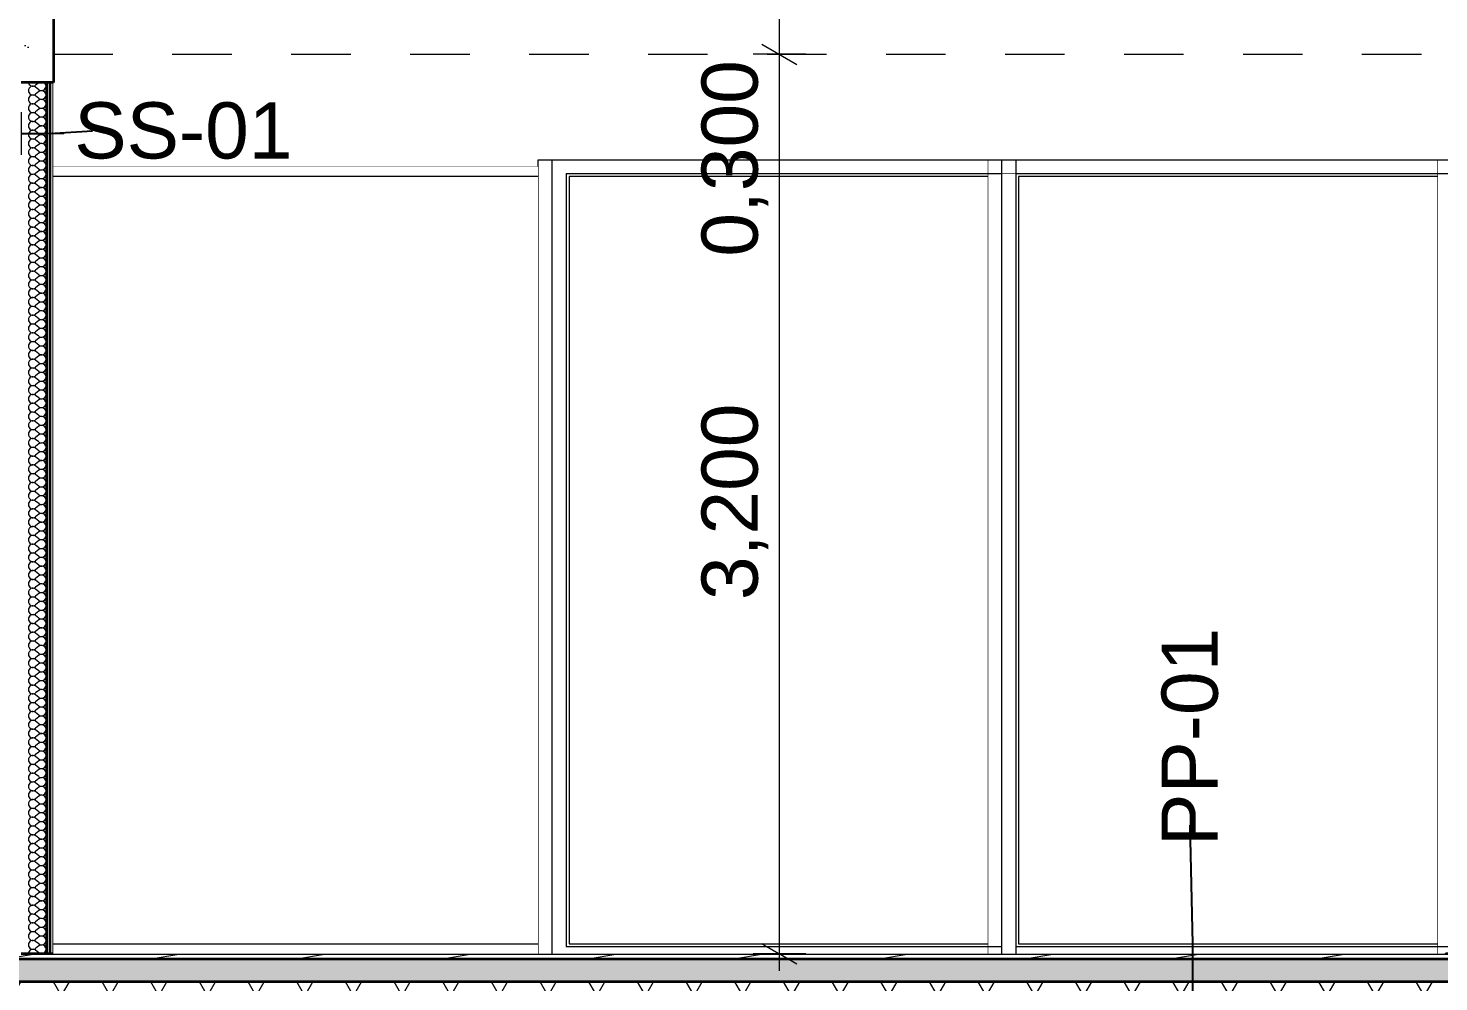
# Model space of a CAD drawing. Header units: millimetres. Extents: x -279593 to -202089, y -5129 to 14747.
# Drawn here: x -268499 to -263480, y -100 to 3293 of the extents above; entities that cross this region are included whole.
import ezdxf

# ---------------------------------------------------------------- set-up
doc = ezdxf.new("R2010")
doc.units = ezdxf.units.MM
doc.header["$MEASUREMENT"] = 0
doc.linetypes.add('Dashed', pattern=[423.333333, 211.666667, -211.666667])
doc.linetypes.add('Wipeout_Contour', pattern=[1000, 0, -1000])
for name, color, linetype, lineweight in [('New_2D Drafting - General_Pen_No__1', 7, 'Continuous', 13), ('New_Annotation - Label_Pen_No__1', 7, 'Continuous', 13), ('New_ARCHICAD Windows_Pen_No__1', 7, 'Continuous', 13), ('New_Dimensioning - General_Pen_No__1', 7, 'Continuous', 13), ('New_Structural - Bearing_Pen_No__1', 7, 'Continuous', 13), ('New_Structural - Bearing_Pen_No__21', 7, 'Continuous', 35)]:
    doc.layers.add(name, color=color, linetype=linetype, lineweight=lineweight)
for name, color, linetype in [('New_ARCHICAD Windows', 7, 'Continuous'), ('New_Dimensioning - General', 7, 'Continuous'), ('New_Structural - Bearing', 7, 'Continuous')]:
    doc.layers.add(name, color=color, linetype=linetype)
doc.layers.add('New_ARCHICAD Windows_Pen_No__87', color=7, linetype='Continuous', lineweight=20, true_color=0x6a6a6a)
doc.styles.add('GENERATED_STYLE_1', font='')
doc.styles.get('GENERATED_STYLE_1').set_extended_font_data('Arial')
doc.dimstyles.new('GENERATED_STYLE__2', dxfattribs={"dimtxt": 200, "dimasz": 95, "dimexe": 0.18, "dimexo": 0.0625, "dimgap": 0, "dimtad": 1, "dimdec": 3, "dimlfac": 0.001, "dimzin": 0, "dimdsep": 46, "dimtxsty": 'GENERATED_STYLE_1', "dimblk": 'ARROWHEAD_2', "dimblk1": 'ARROWHEAD_2', "dimblk2": 'ARROWHEAD_2', "dimcen": 0.09, "dimse1": 1, "dimse2": 1, "dimclrd": 7, "dimclre": 7, "dimclrt": 7, "dimadec": 0, "dimazin": 0, "dimtfac": 1, "dimtdec": 4, "dimtmove": 0, "dimatfit": 3, "dimfxl": 0, "dimtolj": 1, "dimtzin": 0, "dimarcsym": 0})
doc.dimstyles.new('GENERATED_STYLE__4', dxfattribs={"dimtxt": 0.18, "dimasz": 152, "dimexe": 0.18, "dimexo": 0.0625, "dimgap": 0, "dimtad": 0, "dimtih": 1, "dimtoh": 1, "dimdec": 4, "dimzin": 0, "dimdsep": 46, "dimcen": 0.09, "dimadec": 0, "dimazin": 0, "dimtfac": 1, "dimtdec": 4, "dimtmove": 0, "dimatfit": 3, "dimldrblk": 'ARROWHEAD_0', "dimfxl": 0, "dimtolj": 1, "dimtzin": 0, "dimarcsym": 0})

# ---------------------------------------------------------------- blocks, each defined once
blk = doc.blocks.new('*X5')
at = {"layer": 'New_Structural - Bearing_Pen_No__1', "color": 7, "linetype": 'Continuous', "lineweight": 13}
for p, q in [((-268461.2, 3098.9), (-268473.7, 3089.5)), ((-268461.2, 3073.8), (-268473.7, 3083.2)), ((-268461.2, 3067.5), (-268473.7, 3058.1)), ((-268461.2, 3042.5), (-268473.7, 3051.9)), ((-268461.2, 3036.2), (-268473.7, 3026.8)), ((-268461.2, 3011.1), (-268473.7, 3020.5)), ((-268461.2, 3004.9), (-268473.7, 2995.5)), ((-268461.2, 2979.8), (-268473.7, 2989.2)), ((-268461.2, 2973.5), (-268473.7, 2964.1)), ((-268461.2, 2948.5), (-268473.7, 2957.9)), ((-268461.2, 2942.2), (-268473.7, 2932.8)), ((-268461.2, 2917.1), (-268473.7, 2926.5)), ((-268461.2, 2910.9), (-268473.7, 2901.5)), ((-268461.2, 2885.8), (-268473.7, 2895.2)), ((-268461.2, 2879.5), (-268473.7, 2870.1)), ((-268461.2, 2854.5), (-268473.7, 2863.9)), ((-268461.2, 2848.2), (-268473.7, 2838.8)), ((-268461.2, 2823.1), (-268473.7, 2832.5)), ((-268461.2, 2816.9), (-268473.7, 2807.5)), ((-268461.2, 2791.8), (-268473.7, 2801.2)), ((-268461.2, 2785.5), (-268473.7, 2776.1)), ((-268461.2, 2760.5), (-268473.7, 2769.9)), ((-268461.2, 2754.2), (-268473.7, 2744.8)), ((-268461.2, 2729.1), (-268473.7, 2738.5)), ((-268461.2, 2722.9), (-268473.7, 2713.5)), ((-268461.2, 2697.8), (-268473.7, 2707.2)), ((-268461.2, 2691.5), (-268473.7, 2682.1)), ((-268461.2, 2666.5), (-268473.7, 2675.9)), ((-268461.2, 2660.2), (-268473.7, 2650.8)), ((-268461.2, 2635.1), (-268473.7, 2644.5)), ((-268461.2, 2628.9), (-268473.7, 2619.5)), ((-268461.2, 2603.8), (-268473.7, 2613.2)), ((-268461.2, 2597.5), (-268473.7, 2588.1)), ((-268461.2, 2572.5), (-268473.7, 2581.9)), ((-268461.2, 2566.2), (-268473.7, 2556.8)), ((-268461.2, 2541.1), (-268473.7, 2550.5)), ((-268461.2, 2534.9), (-268473.7, 2525.5)), ((-268461.2, 2509.8), (-268473.7, 2519.2)), ((-268461.2, 2503.5), (-268473.7, 2494.1)), ((-268461.2, 2478.5), (-268473.7, 2487.9)), ((-268461.2, 2472.2), (-268473.7, 2462.8)), ((-268461.2, 2447.1), (-268473.7, 2456.5)), ((-268461.2, 2440.9), (-268473.7, 2431.5)), ((-268461.2, 2415.8), (-268473.7, 2425.2)), ((-268461.2, 2409.5), (-268473.7, 2400.1)), ((-268461.2, 2384.5), (-268473.7, 2393.9)), ((-268461.2, 2378.2), (-268473.7, 2368.8)), ((-268461.2, 2353.1), (-268473.7, 2362.5)), ((-268461.2, 2346.9), (-268473.7, 2337.5)), ((-268461.2, 2321.8), (-268473.7, 2331.2)), ((-268461.2, 2315.5), (-268473.7, 2306.1)), ((-268461.2, 2290.5), (-268473.7, 2299.9)), ((-268461.2, 2284.2), (-268473.7, 2274.8)), ((-268461.2, 2259.1), (-268473.7, 2268.5)), ((-268461.2, 2252.9), (-268473.7, 2243.5)), ((-268461.2, 2227.8), (-268473.7, 2237.2)), ((-268461.2, 2221.5), (-268473.7, 2212.1)), ((-268461.2, 2196.5), (-268473.7, 2205.9)), ((-268461.2, 2190.2), (-268473.7, 2180.8)), ((-268461.2, 2165.1), (-268473.7, 2174.5)), ((-268461.2, 2158.9), (-268473.7, 2149.5)), ((-268461.2, 2133.8), (-268473.7, 2143.2)), ((-268461.2, 2127.5), (-268473.7, 2118.1)), ((-268461.2, 2102.5), (-268473.7, 2111.9)), ((-268461.2, 2096.2), (-268473.7, 2086.8)), ((-268461.2, 2071.1), (-268473.7, 2080.5)), ((-268461.2, 2064.9), (-268473.7, 2055.5)), ((-268461.2, 2039.8), (-268473.7, 2049.2)), ((-268461.2, 2033.5), (-268473.7, 2024.1)), ((-268461.2, 2008.5), (-268473.7, 2017.9)), ((-268461.2, 2002.2), (-268473.7, 1992.8)), ((-268461.2, 1977.1), (-268473.7, 1986.5)), ((-268461.2, 1970.9), (-268473.7, 1961.5)), ((-268461.2, 1945.8), (-268473.7, 1955.2)), ((-268461.2, 1939.5), (-268473.7, 1930.1)), ((-268461.2, 1914.5), (-268473.7, 1923.9)), ((-268461.2, 1908.2), (-268473.7, 1898.8)), ((-268461.2, 1883.1), (-268473.7, 1892.5)), ((-268461.2, 1876.9), (-268473.7, 1867.5)), ((-268461.2, 1851.8), (-268473.7, 1861.2)), ((-268461.2, 1845.5), (-268473.7, 1836.1)), ((-268461.2, 1820.5), (-268473.7, 1829.9)), ((-268461.2, 1814.2), (-268473.7, 1804.8)), ((-268461.2, 1789.1), (-268473.7, 1798.5)), ((-268461.2, 1782.9), (-268473.7, 1773.5)), ((-268461.2, 1757.8), (-268473.7, 1767.2)), ((-268461.2, 1751.5), (-268473.7, 1742.1)), ((-268461.2, 1726.5), (-268473.7, 1735.9)), ((-268461.2, 1720.2), (-268473.7, 1710.8)), ((-268461.2, 1695.1), (-268473.7, 1704.5)), ((-268461.2, 1688.9), (-268473.7, 1679.5)), ((-268461.2, 1663.8), (-268473.7, 1673.2)), ((-268461.2, 1657.5), (-268473.7, 1648.1)), ((-268461.2, 1632.5), (-268473.7, 1641.9)), ((-268461.2, 1626.2), (-268473.7, 1616.8)), ((-268461.2, 1601.1), (-268473.7, 1610.5)), ((-268461.2, 1594.9), (-268473.7, 1585.5)), ((-268461.2, 1569.8), (-268473.7, 1579.2)), ((-268461.2, 1563.5), (-268473.7, 1554.1)), ((-268461.2, 1538.5), (-268473.7, 1547.9)), ((-268461.2, 1532.2), (-268473.7, 1522.8)), ((-268461.2, 1507.1), (-268473.7, 1516.5)), ((-268461.2, 1500.9), (-268473.7, 1491.5)), ((-268461.2, 1475.8), (-268473.7, 1485.2)), ((-268461.2, 1469.5), (-268473.7, 1460.1)), ((-268461.2, 1444.5), (-268473.7, 1453.9)), ((-268461.2, 1438.2), (-268473.7, 1428.8)), ((-268461.2, 1413.1), (-268473.7, 1422.5)), ((-268461.2, 1406.9), (-268473.7, 1397.5)), ((-268461.2, 1381.8), (-268473.7, 1391.2)), ((-268461.2, 1375.5), (-268473.7, 1366.1)), ((-268461.2, 1350.5), (-268473.7, 1359.9)), ((-268461.2, 1344.2), (-268473.7, 1334.8)), ((-268461.2, 1319.1), (-268473.7, 1328.5)), ((-268461.2, 1312.9), (-268473.7, 1303.5)), ((-268461.2, 1287.8), (-268473.7, 1297.2)), ((-268461.2, 1281.5), (-268473.7, 1272.1)), ((-268461.2, 1256.5), (-268473.7, 1265.9)), ((-268461.2, 1250.2), (-268473.7, 1240.8)), ((-268461.2, 1225.1), (-268473.7, 1234.5)), ((-268461.2, 1218.9), (-268473.7, 1209.5)), ((-268461.2, 1193.8), (-268473.7, 1203.2)), ((-268461.2, 1187.5), (-268473.7, 1178.1)), ((-268461.2, 1162.5), (-268473.7, 1171.9)), ((-268461.2, 1156.2), (-268473.7, 1146.8)), ((-268461.2, 1131.1), (-268473.7, 1140.5)), ((-268461.2, 1124.9), (-268473.7, 1115.5)), ((-268461.2, 1099.8), (-268473.7, 1109.2)), ((-268461.2, 1093.5), (-268473.7, 1084.1)), ((-268461.2, 1068.5), (-268473.7, 1077.9)), ((-268461.2, 1062.2), (-268473.7, 1052.8)), ((-268461.2, 1037.1), (-268473.7, 1046.5)), ((-268461.2, 1030.9), (-268473.7, 1021.5)), ((-268461.2, 1005.8), (-268473.7, 1015.2)), ((-268461.2, 999.5), (-268473.7, 990.1)), ((-268461.2, 974.5), (-268473.7, 983.9)), ((-268461.2, 968.2), (-268473.7, 958.8)), ((-268461.2, 943.1), (-268473.7, 952.5)), ((-268461.2, 936.9), (-268473.7, 927.5)), ((-268461.2, 911.8), (-268473.7, 921.2)), ((-268461.2, 905.5), (-268473.7, 896.1)), ((-268461.2, 880.5), (-268473.7, 889.9)), ((-268461.2, 874.2), (-268473.7, 864.8)), ((-268461.2, 849.1), (-268473.7, 858.5)), ((-268461.2, 842.9), (-268473.7, 833.5)), ((-268461.2, 817.8), (-268473.7, 827.2)), ((-268461.2, 811.5), (-268473.7, 802.1)), ((-268461.2, 786.5), (-268473.7, 795.9)), ((-268461.2, 780.2), (-268473.7, 770.8)), ((-268461.2, 755.1), (-268473.7, 764.5)), ((-268461.2, 748.9), (-268473.7, 739.5)), ((-268461.2, 723.8), (-268473.7, 733.2)), ((-268461.2, 717.5), (-268473.7, 708.1)), ((-268461.2, 692.5), (-268473.7, 701.9)), ((-268461.2, 686.2), (-268473.7, 676.8)), ((-268461.2, 661.1), (-268473.7, 670.5)), ((-268461.2, 654.9), (-268473.7, 645.5)), ((-268461.2, 629.8), (-268473.7, 639.2)), ((-268461.2, 623.5), (-268473.7, 614.1)), ((-268461.2, 598.5), (-268473.7, 607.9)), ((-268461.2, 592.2), (-268473.7, 582.8)), ((-268461.2, 567.1), (-268473.7, 576.5)), ((-268461.2, 560.9), (-268473.7, 551.5)), ((-268461.2, 535.8), (-268473.7, 545.2)), ((-268461.2, 529.5), (-268473.7, 520.1)), ((-268461.2, 504.5), (-268473.7, 513.9)), ((-268461.2, 498.2), (-268473.7, 488.8)), ((-268461.2, 473.1), (-268473.7, 482.5)), ((-268461.2, 466.9), (-268473.7, 457.5)), ((-268461.2, 441.8), (-268473.7, 451.2)), ((-268461.2, 435.5), (-268473.7, 426.1)), ((-268461.2, 410.5), (-268473.7, 419.9)), ((-268461.2, 404.2), (-268473.7, 394.8)), ((-268461.2, 379.1), (-268473.7, 388.5)), ((-268461.2, 372.9), (-268473.7, 363.5)), ((-268461.2, 347.8), (-268473.7, 357.2)), ((-268461.2, 341.5), (-268473.7, 332.1)), ((-268461.2, 316.5), (-268473.7, 325.9)), ((-268461.2, 310.2), (-268473.7, 300.8)), ((-268461.2, 285.1), (-268473.7, 294.5)), ((-268461.2, 278.9), (-268473.7, 269.5)), ((-268461.2, 253.8), (-268473.7, 263.2)), ((-268461.2, 247.5), (-268473.7, 238.1)), ((-268461.2, 222.5), (-268473.7, 231.9)), ((-268461.2, 216.2), (-268473.7, 206.8)), ((-268461.2, 191.1), (-268473.7, 200.5)), ((-268461.2, 184.9), (-268473.7, 175.5)), ((-268461.2, 159.8), (-268473.7, 169.2)), ((-268461.2, 153.5), (-268473.7, 144.1)), ((-268461.2, 128.5), (-268473.7, 137.9)), ((-268461.2, 122.2), (-268473.7, 112.8)), ((-268461.2, 97.1), (-268473.7, 106.5)), ((-268461.2, 90.9), (-268473.7, 81.5)), ((-268461.2, 65.8), (-268473.7, 75.2)), ((-268461.2, 59.5), (-268473.7, 50.1)), ((-268461.2, 34.5), (-268473.7, 43.9)), ((-268461.2, 28.2), (-268473.7, 18.8)), ((-268461.2, 3.1), (-268473.7, 12.5))]:
    blk.add_line(p, q, dxfattribs=at)
for centre, start, end in [((-268483.1, 3070.7), 53.1301, 180), ((-268483.1, 3070.7), 180, 306.8699), ((-268483.1, 3102), 187.3344, 306.8699), ((-268451.8, 3086.3), 233.1301, 60.7318), ((-268451.8, 3086.3), 119.2682, 126.8699), ((-268451.8, 3055), 233.1301, 126.8699), ((-268483.1, 3039.3), 53.1301, 180), ((-268483.1, 3039.3), 180, 306.8699), ((-268483.1, 3008), 53.1301, 180), ((-268451.8, 3023.7), 233.1301, 126.8699), ((-268483.1, 3008), 180, 306.8699), ((-268483.1, 2976.7), 53.1301, 180), ((-268483.1, 2976.7), 180, 306.8699), ((-268451.8, 2992.3), 233.1301, 126.8699), ((-268451.8, 2961), 233.1301, 126.8699), ((-268483.1, 2945.3), 53.1301, 180), ((-268483.1, 2945.3), 180, 306.8699), ((-268483.1, 2914), 53.1301, 180), ((-268483.1, 2914), 180, 306.8699), ((-268451.8, 2929.7), 233.1301, 126.8699), ((-268451.8, 2898.3), 233.1301, 126.8699), ((-268483.1, 2882.7), 53.1301, 180), ((-268483.1, 2882.7), 180, 306.8699), ((-268483.1, 2851.3), 53.1301, 180), ((-268451.8, 2867), 233.1301, 126.8699), ((-268483.1, 2851.3), 180, 306.8699), ((-268483.1, 2820), 53.1301, 180), ((-268483.1, 2820), 180, 306.8699), ((-268451.8, 2835.7), 233.1301, 126.8699), ((-268451.8, 2804.3), 233.1301, 126.8699), ((-268483.1, 2788.7), 53.1301, 180), ((-268483.1, 2788.7), 180, 306.8699), ((-268483.1, 2757.3), 53.1301, 180), ((-268451.8, 2773), 233.1301, 126.8699), ((-268483.1, 2757.3), 180, 306.8699), ((-268483.1, 2726), 53.1301, 180), ((-268483.1, 2726), 180, 306.8699), ((-268451.8, 2741.7), 233.1301, 126.8699), ((-268451.8, 2710.3), 233.1301, 126.8699), ((-268483.1, 2694.7), 53.1301, 180), ((-268483.1, 2694.7), 180, 306.8699), ((-268483.1, 2663.3), 53.1301, 180), ((-268483.1, 2663.3), 180, 306.8699), ((-268451.8, 2679), 233.1301, 126.8699), ((-268451.8, 2647.7), 233.1301, 126.8699), ((-268483.1, 2632), 53.1301, 180), ((-268483.1, 2632), 180, 306.8699), ((-268483.1, 2600.7), 53.1301, 180), ((-268451.8, 2616.3), 233.1301, 126.8699), ((-268483.1, 2600.7), 180, 306.8699), ((-268483.1, 2569.3), 53.1301, 180), ((-268483.1, 2569.3), 180, 306.8699), ((-268451.8, 2585), 233.1301, 126.8699), ((-268451.8, 2553.7), 233.1301, 126.8699), ((-268483.1, 2538), 53.1301, 180), ((-268483.1, 2538), 180, 306.8699), ((-268483.1, 2506.7), 53.1301, 180), ((-268451.8, 2522.3), 233.1301, 126.8699), ((-268483.1, 2506.7), 180, 306.8699), ((-268483.1, 2475.3), 53.1301, 180), ((-268483.1, 2475.3), 180, 306.8699), ((-268483.1, 2444), 53.1301, 180), ((-268451.8, 2491), 233.1301, 126.8699), ((-268451.8, 2459.7), 233.1301, 126.8699), ((-268483.1, 2444), 180, 306.8699), ((-268483.1, 2412.7), 53.1301, 180), ((-268483.1, 2412.7), 180, 306.8699), ((-268451.8, 2428.3), 233.1301, 126.8699), ((-268451.8, 2397), 233.1301, 126.8699), ((-268483.1, 2381.3), 53.1301, 180), ((-268483.1, 2381.3), 180, 306.8699), ((-268483.1, 2350), 53.1301, 180), ((-268451.8, 2365.7), 233.1301, 126.8699), ((-268483.1, 2350), 180, 306.8699), ((-268483.1, 2318.7), 53.1301, 180), ((-268483.1, 2318.7), 180, 306.8699), ((-268451.8, 2334.3), 233.1301, 126.8699), ((-268451.8, 2303), 233.1301, 126.8699), ((-268483.1, 2287.3), 53.1301, 180), ((-268483.1, 2287.3), 180, 306.8699), ((-268483.1, 2256), 53.1301, 180), ((-268451.8, 2271.7), 233.1301, 126.8699), ((-268483.1, 2256), 180, 306.8699), ((-268483.1, 2224.7), 53.1301, 180), ((-268483.1, 2224.7), 180, 306.8699), ((-268483.1, 2193.3), 53.1301, 180), ((-268451.8, 2240.3), 233.1301, 126.8699), ((-268451.8, 2209), 233.1301, 126.8699), ((-268483.1, 2193.3), 180, 306.8699), ((-268483.1, 2162), 53.1301, 180), ((-268483.1, 2162), 180, 306.8699), ((-268451.8, 2177.7), 233.1301, 126.8699), ((-268451.8, 2146.3), 233.1301, 126.8699), ((-268483.1, 2130.7), 53.1301, 180), ((-268483.1, 2130.7), 180, 306.8699), ((-268483.1, 2099.3), 53.1301, 180), ((-268451.8, 2115), 233.1301, 126.8699), ((-268483.1, 2099.3), 180, 306.8699), ((-268483.1, 2068), 53.1301, 180), ((-268483.1, 2068), 180, 306.8699), ((-268451.8, 2083.7), 233.1301, 126.8699), ((-268451.8, 2052.3), 233.1301, 126.8699), ((-268483.1, 2036.7), 53.1301, 180), ((-268483.1, 2036.7), 180, 306.8699), ((-268483.1, 2005.3), 53.1301, 180), ((-268451.8, 2021), 233.1301, 126.8699), ((-268483.1, 2005.3), 180, 306.8699), ((-268483.1, 1974), 53.1301, 180), ((-268483.1, 1974), 180, 306.8699), ((-268483.1, 1942.7), 53.1301, 180), ((-268451.8, 1989.7), 233.1301, 126.8699), ((-268451.8, 1958.3), 233.1301, 126.8699), ((-268483.1, 1942.7), 180, 306.8699), ((-268483.1, 1911.3), 53.1301, 180), ((-268483.1, 1911.3), 180, 306.8699), ((-268451.8, 1927), 233.1301, 126.8699), ((-268451.8, 1895.7), 233.1301, 126.8699), ((-268483.1, 1880), 53.1301, 180), ((-268483.1, 1880), 180, 306.8699), ((-268483.1, 1848.7), 53.1301, 180), ((-268451.8, 1864.3), 233.1301, 126.8699), ((-268483.1, 1848.7), 180, 306.8699), ((-268483.1, 1817.3), 53.1301, 180), ((-268483.1, 1817.3), 180, 306.8699), ((-268451.8, 1833), 233.1301, 126.8699), ((-268451.8, 1801.7), 233.1301, 126.8699), ((-268483.1, 1786), 53.1301, 180), ((-268483.1, 1786), 180, 306.8699), ((-268483.1, 1754.7), 53.1301, 180), ((-268451.8, 1770.3), 233.1301, 126.8699), ((-268483.1, 1754.7), 180, 306.8699), ((-268483.1, 1723.3), 53.1301, 180), ((-268483.1, 1723.3), 180, 306.8699), ((-268483.1, 1692), 53.1301, 180), ((-268451.8, 1739), 233.1301, 126.8699), ((-268451.8, 1707.7), 233.1301, 126.8699), ((-268483.1, 1692), 180, 306.8699), ((-268483.1, 1660.7), 53.1301, 180), ((-268483.1, 1660.7), 180, 306.8699), ((-268451.8, 1676.3), 233.1301, 126.8699), ((-268451.8, 1645), 233.1301, 126.8699), ((-268483.1, 1629.3), 53.1301, 180), ((-268483.1, 1629.3), 180, 306.8699), ((-268483.1, 1598), 53.1301, 180), ((-268451.8, 1613.7), 233.1301, 126.8699), ((-268483.1, 1598), 180, 306.8699), ((-268483.1, 1566.7), 53.1301, 180), ((-268483.1, 1566.7), 180, 306.8699), ((-268451.8, 1582.3), 233.1301, 126.8699), ((-268451.8, 1551), 233.1301, 126.8699), ((-268483.1, 1535.3), 53.1301, 180), ((-268483.1, 1535.3), 180, 306.8699), ((-268483.1, 1504), 53.1301, 180), ((-268451.8, 1519.7), 233.1301, 126.8699), ((-268483.1, 1504), 180, 306.8699), ((-268483.1, 1472.7), 53.1301, 180), ((-268483.1, 1472.7), 180, 306.8699), ((-268483.1, 1441.3), 53.1301, 180), ((-268451.8, 1488.3), 233.1301, 126.8699), ((-268451.8, 1457), 233.1301, 126.8699), ((-268483.1, 1441.3), 180, 306.8699), ((-268483.1, 1410), 53.1301, 180), ((-268483.1, 1410), 180, 306.8699), ((-268451.8, 1425.7), 233.1301, 126.8699), ((-268451.8, 1394.3), 233.1301, 126.8699), ((-268483.1, 1378.7), 53.1301, 180), ((-268483.1, 1378.7), 180, 306.8699), ((-268483.1, 1347.3), 53.1301, 180), ((-268451.8, 1363), 233.1301, 126.8699), ((-268483.1, 1347.3), 180, 306.8699), ((-268483.1, 1316), 53.1301, 180), ((-268483.1, 1316), 180, 306.8699), ((-268451.8, 1331.7), 233.1301, 126.8699), ((-268451.8, 1300.3), 233.1301, 126.8699), ((-268483.1, 1284.7), 53.1301, 180), ((-268483.1, 1284.7), 180, 306.8699), ((-268483.1, 1253.3), 53.1301, 180), ((-268451.8, 1269), 233.1301, 126.8699), ((-268483.1, 1253.3), 180, 306.8699), ((-268483.1, 1222), 53.1301, 180), ((-268483.1, 1222), 180, 306.8699), ((-268483.1, 1190.7), 53.1301, 180), ((-268451.8, 1237.7), 233.1301, 126.8699), ((-268451.8, 1206.3), 233.1301, 126.8699), ((-268483.1, 1190.7), 180, 306.8699), ((-268483.1, 1159.3), 53.1301, 180), ((-268483.1, 1159.3), 180, 306.8699), ((-268451.8, 1175), 233.1301, 126.8699), ((-268451.8, 1143.7), 233.1301, 126.8699), ((-268483.1, 1128), 53.1301, 180), ((-268483.1, 1128), 180, 306.8699), ((-268483.1, 1096.7), 53.1301, 180), ((-268451.8, 1112.3), 233.1301, 126.8699), ((-268483.1, 1096.7), 180, 306.8699), ((-268483.1, 1065.3), 53.1301, 180), ((-268483.1, 1065.3), 180, 306.8699), ((-268451.8, 1081), 233.1301, 126.8699), ((-268451.8, 1049.7), 233.1301, 126.8699), ((-268483.1, 1034), 53.1301, 180), ((-268483.1, 1034), 180, 306.8699), ((-268483.1, 1002.7), 53.1301, 180), ((-268451.8, 1018.3), 233.1301, 126.8699), ((-268483.1, 1002.7), 180, 306.8699), ((-268483.1, 971.3), 53.1301, 180), ((-268483.1, 971.3), 180, 306.8699), ((-268483.1, 940), 53.1301, 180), ((-268451.8, 987), 233.1301, 126.8699), ((-268451.8, 955.7), 233.1301, 126.8699), ((-268483.1, 940), 180, 306.8699), ((-268483.1, 908.7), 53.1301, 180), ((-268483.1, 908.7), 180, 306.8699), ((-268451.8, 924.3), 233.1301, 126.8699), ((-268451.8, 893), 233.1301, 126.8699), ((-268483.1, 877.3), 53.1301, 180), ((-268483.1, 877.3), 180, 306.8699), ((-268483.1, 846), 53.1301, 180), ((-268451.8, 861.7), 233.1301, 126.8699), ((-268483.1, 846), 180, 306.8699), ((-268483.1, 814.7), 53.1301, 180), ((-268483.1, 814.7), 180, 306.8699), ((-268451.8, 830.3), 233.1301, 126.8699), ((-268451.8, 799), 233.1301, 126.8699), ((-268483.1, 783.3), 53.1301, 180), ((-268483.1, 783.3), 180, 306.8699), ((-268483.1, 752), 53.1301, 180), ((-268451.8, 767.7), 233.1301, 126.8699), ((-268483.1, 752), 180, 306.8699), ((-268483.1, 720.7), 53.1301, 180), ((-268483.1, 720.7), 180, 306.8699), ((-268483.1, 689.3), 53.1301, 180), ((-268451.8, 736.3), 233.1301, 126.8699), ((-268451.8, 705), 233.1301, 126.8699), ((-268483.1, 689.3), 180, 306.8699), ((-268483.1, 658), 53.1301, 180), ((-268483.1, 658), 180, 306.8699), ((-268451.8, 673.7), 233.1301, 126.8699), ((-268451.8, 642.3), 233.1301, 126.8699), ((-268483.1, 626.7), 53.1301, 180), ((-268483.1, 626.7), 180, 306.8699), ((-268483.1, 595.3), 53.1301, 180), ((-268451.8, 611), 233.1301, 126.8699), ((-268483.1, 595.3), 180, 306.8699), ((-268483.1, 564), 53.1301, 180), ((-268483.1, 564), 180, 306.8699), ((-268451.8, 579.7), 233.1301, 126.8699), ((-268451.8, 548.3), 233.1301, 126.8699), ((-268483.1, 532.7), 53.1301, 180), ((-268483.1, 532.7), 180, 306.8699), ((-268483.1, 501.3), 53.1301, 180), ((-268451.8, 517), 233.1301, 126.8699), ((-268483.1, 501.3), 180, 306.8699), ((-268483.1, 470), 53.1301, 180), ((-268483.1, 470), 180, 306.8699), ((-268483.1, 438.7), 53.1301, 180), ((-268451.8, 485.7), 233.1301, 126.8699), ((-268451.8, 454.3), 233.1301, 126.8699), ((-268483.1, 438.7), 180, 306.8699), ((-268483.1, 407.3), 53.1301, 180), ((-268483.1, 407.3), 180, 306.8699), ((-268451.8, 423), 233.1301, 126.8699), ((-268451.8, 391.7), 233.1301, 126.8699), ((-268483.1, 376), 53.1301, 180), ((-268483.1, 376), 180, 306.8699), ((-268483.1, 344.7), 53.1301, 180), ((-268451.8, 360.3), 233.1301, 126.8699), ((-268483.1, 344.7), 180, 306.8699), ((-268483.1, 313.3), 53.1301, 180), ((-268483.1, 313.3), 180, 306.8699), ((-268451.8, 329), 233.1301, 126.8699), ((-268451.8, 297.7), 233.1301, 126.8699), ((-268483.1, 282), 53.1301, 180), ((-268483.1, 282), 180, 306.8699), ((-268483.1, 250.7), 53.1301, 180), ((-268451.8, 266.3), 233.1301, 126.8699), ((-268483.1, 250.7), 180, 306.8699), ((-268483.1, 219.3), 53.1301, 180), ((-268483.1, 219.3), 180, 306.8699), ((-268483.1, 188), 53.1301, 180), ((-268451.8, 235), 233.1301, 126.8699), ((-268451.8, 203.7), 233.1301, 126.8699), ((-268483.1, 188), 180, 306.8699), ((-268483.1, 156.7), 53.1301, 180), ((-268483.1, 156.7), 180, 306.8699), ((-268451.8, 172.3), 233.1301, 126.8699), ((-268451.8, 141), 233.1301, 126.8699), ((-268483.1, 125.3), 53.1301, 180), ((-268483.1, 125.3), 180, 306.8699), ((-268483.1, 94), 53.1301, 180), ((-268451.8, 109.7), 233.1301, 126.8699), ((-268483.1, 94), 180, 306.8699), ((-268483.1, 62.7), 53.1301, 180), ((-268483.1, 62.7), 180, 306.8699), ((-268451.8, 78.3), 233.1301, 126.8699), ((-268451.8, 47), 233.1301, 126.8699), ((-268483.1, 31.3), 53.1301, 180), ((-268483.1, 31.3), 180, 306.8699), ((-268483.1, 0), 53.1301, 180), ((-268451.8, 15.7), 233.1301, 126.8699)]:
    blk.add_arc(centre, 15.7, start, end, dxfattribs=at)
blk = doc.blocks.new('*D15')
at = {"layer": 'New_Dimensioning - General_Pen_No__1', "color": 7, "linetype": 'Continuous', "lineweight": 13}
for p, q in [((-265888.8, 3236.1), (-265763.8, 3163.9)), ((-265732.6, 3200), (-265920.1, 3200)), ((-265826.3, 0), (-265826.3, 3200)), ((-265732.6, 0), (-265920.1, 0)), ((-265888.8, 36.1), (-265763.8, -36.1)), ((-265826.3, -61.1), (-265826.3, 0))]:
    blk.add_line(p, q, dxfattribs=at)
at = {"layer": 'New_Dimensioning - General_Pen_No__1', "color": 7, "lineweight": 13, "char_height": 200, "attachment_point": 7, "rotation": 90, "style": 'GENERATED_STYLE_1'}
for s, insert in [('\\A1;{\\pql;\\fArial|b0|i0|c0|p34;0,300}', (-265866.3, 2480)), ('\\A1;{\\pql;\\fArial|b0|i0|c0|p34;3,200}', (-265866.3, 1258.1))]:
    blk.add_mtext(s, dxfattribs=dict(at, insert=insert))
blk = doc.blocks.new('ARROWHEAD_2')
at = {"color": 0, "linetype": 'Continuous', "lineweight": 0}
for p, q in [((-0.378, -0.655), (0.378, 0.655)), ((0, 0), (-1, 0))]:
    blk.add_line(p, q, dxfattribs=at)
blk = doc.blocks.new('*D16')
at = {"layer": 'New_Dimensioning - General_Pen_No__1', "color": 7, "linetype": 'Continuous', "lineweight": 13}
for p, q in [((-265763.8, 3463.9), (-265888.8, 3536.1)), ((-265826.3, 3500), (-265826.3, 3561.1)), ((-265732.6, 3500), (-265920.1, 3500)), ((-265826.3, 3200), (-265826.3, 3500)), ((-265888.8, 3236.1), (-265763.8, 3163.9)), ((-265732.6, 3200), (-265920.1, 3200))]:
    blk.add_line(p, q, dxfattribs=at)
blk = doc.blocks.new('*D17')
at = {"layer": 'New_Dimensioning - General_Pen_No__1', "color": 7, "linetype": 'Continuous', "lineweight": 13}
for p, q in [((-273940.6, 2436.1), (-273815.6, 2363.9)), ((-273784.4, 2400), (-273971.9, 2400)), ((-273878.1, 0), (-273878.1, 2400)), ((-273784.4, 0), (-273971.9, 0)), ((-273940.6, 36.1), (-273815.6, -36.1)), ((-273878.1, -61.1), (-273878.1, 0))]:
    blk.add_line(p, q, dxfattribs=at)
at = {"layer": 'New_Dimensioning - General_Pen_No__1', "color": 7, "lineweight": 13, "char_height": 200, "attachment_point": 7, "rotation": 90, "style": 'GENERATED_STYLE_1'}
for s, insert in [('\\A1;{\\pql;\\fArial|b0|i0|c0|p34;0,700}', (-274051.6, 2385.2)), ('\\A1;{\\pql;\\fArial|b0|i0|c0|p34;2,400}', (-273918.1, 858.1))]:
    blk.add_mtext(s, dxfattribs=dict(at, insert=insert))
blk = doc.blocks.new('ARROWHEAD_0')
at = {"color": 0, "linetype": 'Continuous', "lineweight": 0}
for p, q in [((0, -0.5), (0, 0.5)), ((0, 0), (-1, 0))]:
    blk.add_line(p, q, dxfattribs=at)

msp = doc.modelspace()

# ---------------------------------------------------------------- hatches: boundary and pattern name
at = {"layer": 'New_Structural - Bearing', "linetype": 'Continuous', "lineweight": 0, "true_color": 0x000000}
h = msp.add_hatch(dxfattribs=at)
h.set_pattern_fill('Wood_0001', color=18, style=0, pattern_type=2)
h.set_pattern_definition([(10, (0, 0), (-15.628336, 88.632695), [])])
h.paths.add_polyline_path([(-274410.0254, 0.0001), (-274410.0254, -20), (-259510.0254, -20), (-259510.0254, 0.0001)])
h = msp.add_hatch(dxfattribs=at)
h.set_pattern_fill('Structural_Concrete_0001', color=18, style=0, pattern_type=2)
h.set_pattern_definition([(0, (0, 0), (0, 623.5383), [60, -300]), (0, (180, 311.8), (0, 623.5383), [60, -300]), (60, (0, 0), (-540, 311.7692), [60, -300]), (60, (360, 0), (-540, 311.7692), [60, -300]), (120, (60, 0), (540, 311.7692), [60, -300]), (120, (420, 0), (540, 311.7692), [60, -300]), (0, (0, 60), (0, 120.000005), [0, -120.000005, 0, -180.00001]), (45, (60, 60), (-84.852817, 84.852817), [0, -90.000004, 0, -150.000006])])
h.paths.add_polyline_path([(-274410.0254, -20), (-274760.0254, -20), (-274760.0254, -100), (-259510.0254, -100), (-259510.0254, -20)])
h = msp.add_hatch(dxfattribs=at)
h.set_pattern_fill('Batt_Insulation_0001', color=18, style=0, pattern_type=2)
h.set_pattern_definition([(60, (0, 0), (-129.90381, 75), []), (120, (0, 0), (129.90381, 75), [])])
h.paths.add_polyline_path([(-274760.0254, -100), (-274760.0254, -200), (-259510.0254, -200), (-259510.0254, -100)])

# ---------------------------------------------------------------- linework, layer by layer
at = {"layer": 'New_Structural - Bearing_Pen_No__21', "color": 7, "linetype": 'Continuous', "lineweight": 35}
for p, q in [((-268434.5254, 3100), (-268434.5254, 0)), ((-268422.0254, 3100), (-268422.0254, 0)), ((-268410.0254, 3100), (-268410.0254, 0)), ((-268409.9254, 3100), (-268410.0254, 3100)), ((-268409.9254, 3100), (-268409.9254, 0)), ((-259510.0254, 0.0001), (-268409.9254, 0)), ((-259510.0254, -100), (-274760.0254, -100))]:
    msp.add_line(p, q, dxfattribs=at)
at = {"layer": 'New_Structural - Bearing_Pen_No__21', "color": 7, "linetype": 'Continuous', "lineweight": 35, "flags": 128}
for points in [[(-268409.9254, 0), (-268410.0254, 0), (-268422.0254, 0), (-268434.5254, 0), (-268500.3254, 0), (-268512.3254, 0), (-268524.3254, 0), (-268524.4254, 0)], [(-259510.0254, -20), (-274410.0254, -20), (-274600.0254, -20), (-274760.0254, -20)]]:
    msp.add_lwpolyline(points, dxfattribs=at)

# ---------------------------------------------------------------- block references
at = {"layer": 'New_Structural - Bearing', "lineweight": 0}
msp.add_blockref('*X5', (0, 0), dxfattribs=at)

# ---------------------------------------------------------------- next in the draw order: wipeouts: each hides what was drawn before it
at = {"color": 254, "linetype": 'Wipeout_Contour', "lineweight": 0, "ltscale": 2134109.18256883}
msp.add_wipeout([(-268410.0254, 3470), (-268410.0254, 3100), (-268409.9254, 3100), (-268409.9254, 2800), (-266685.0254, 2800), (-266685.0254, 2825), (-263480.0254, 2825), (-263480.0254, 3470)], dxfattribs=at).dxf.layer = 'New_Structural - Bearing'

# ---------------------------------------------------------------- next in the draw order: hatches: boundary and pattern name
at = {"layer": 'New_Structural - Bearing', "linetype": 'Continuous', "lineweight": 0, "true_color": 0x000000}
h = msp.add_hatch(dxfattribs=at)
h.set_pattern_fill('Lightweight_Concrete_0001', color=18, style=0, pattern_type=2)
h.set_pattern_definition([(0, (0, 0), (0, 779.4229), [48.75, -401.25]), (0, (225, 389.7), (0, 779.4229), [48.75, -401.25]), (60, (0, 0), (-675, 389.7114), [48.75, -401.25]), (60, (450, 0), (-675, 389.7114), [48.75, -401.25]), (120, (48.75, 0), (675, 389.7114), [48.75, -401.25]), (120, (498.75, 0), (675, 389.7114), [48.75, -401.25]), (0, (0, 75), (0, 150), [0, -150, 0, -225]), (45, (75, 75), (-106.06602, 106.06602), [0, -112.5, 0, -187.5])])
h.paths.add_polyline_path([(-268410.0255, 3100), (-268410.0255, 4430), (-268600.0255, 4430), (-268600.0255, 3100)])

# ---------------------------------------------------------------- next in the draw order: linework, layer by layer
at = {"layer": 'New_2D Drafting - General_Pen_No__1', "color": 7, "linetype": 'Dashed', "lineweight": 13}
msp.add_line((-268410.0255, 3200), (-252077.2684, 3200), dxfattribs=at)
at = {"layer": 'New_Structural - Bearing_Pen_No__21', "color": 7, "linetype": 'Continuous', "lineweight": 35}
msp.add_line((-268410.0255, 4430), (-268410.0255, 3100), dxfattribs=at)
at = {"layer": 'New_Structural - Bearing_Pen_No__21', "color": 7, "linetype": 'Continuous', "lineweight": 35, "flags": 128}
msp.add_lwpolyline([(-268410.0255, 3100), (-268422.0254, 3100), (-268434.5254, 3100), (-268500.3254, 3100), (-268512.3254, 3100), (-268524.3254, 3100), (-268524.4254, 3100)], dxfattribs=at)

# ---------------------------------------------------------------- next in the draw order: texts
at = {"layer": 'New_Annotation - Label_Pen_No__1', "color": 7, "linetype": 'Continuous', "lineweight": 13, "insert": (-267559.2158, 2927.5342), "char_height": 200, "attachment_point": 6, "rotation": 359.9791868, "style": 'GENERATED_STYLE_1'}
msp.add_mtext('\\A1;{\\pqr;\\fArial|b0|i0|c0|p34;S\\fArial|b0|i0|c0|p34;S-01}', dxfattribs=at)

# ---------------------------------------------------------------- next in the draw order: leaders
at = {"layer": 'New_Annotation - Label_Pen_No__1', "color": 7, "linetype": 'Continuous', "lineweight": 13, "annotation_type": 0, "has_hookline": 1, "hookline_direction": 0, "text_width": 711.8, "horizontal_direction": (1, -0.000363, 0)}
msp.add_leader([(-268524.4254, 2918.0691), (-268434.5254, 2918.0691), (-268271.0158, 2927.7927)], dimstyle='GENERATED_STYLE__4', dxfattribs=at)

# ---------------------------------------------------------------- next in the draw order: wipeouts: each hides what was drawn before it
at = {"color": 254, "linetype": 'Wipeout_Contour', "lineweight": 0, "ltscale": 1333329.530447949}
msp.add_wipeout([(-266685.0254, 2825), (-266685.0254, 0.0001), (-266660.0253, 0.0001), (-266635.0254, 25), (-266635.0254, 2775)], dxfattribs=at).dxf.layer = 'New_ARCHICAD Windows'
at = {"color": 254, "linetype": 'Wipeout_Contour', "lineweight": 0, "ltscale": 1325329.707763731}
msp.add_wipeout([(-265085.0254, 2825), (-265085.0254, 0.0001), (-265060.0253, 0.0001), (-265035.0254, 25), (-265035.0254, 2775)], dxfattribs=at).dxf.layer = 'New_ARCHICAD Windows'
at = {"color": 254, "linetype": 'Wipeout_Contour', "lineweight": 0, "ltscale": 1317329.887434293}
msp.add_wipeout([(-263485.0254, 2825), (-263485.0254, 0.0001), (-263460.0253, 0.0001), (-263435.0254, 25), (-263435.0254, 2775)], dxfattribs=at).dxf.layer = 'New_ARCHICAD Windows'

# ---------------------------------------------------------------- next in the draw order: linework, layer by layer
at = {"layer": 'New_ARCHICAD Windows_Pen_No__1', "color": 7, "linetype": 'Continuous', "lineweight": 13}
for p, q in [((-263485.0254, 2775), (-263485.0254, 2825)), ((-263485.0254, 25), (-263485.0254, 2775)), ((-263485.0254, 0), (-263485.0254, 25))]:
    msp.add_line(p, q, dxfattribs=at)

# ---------------------------------------------------------------- next in the draw order: wipeouts: each hides what was drawn before it
at = {"color": 254, "linetype": 'Wipeout_Contour', "lineweight": 0, "ltscale": 799999.948645}
msp.add_wipeout([(-266635.0254, 2825), (-266685.0254, 2825), (-266635.0254, 2775)], dxfattribs=at).dxf.layer = 'New_ARCHICAD Windows'
at = {"color": 254, "linetype": 'Wipeout_Contour', "lineweight": 0, "ltscale": 799930.577256}
msp.add_wipeout([(-266635.0254, 25), (-266660.0253, 0.0001), (-266635.0254, 0.0001)], dxfattribs=at).dxf.layer = 'New_ARCHICAD Windows'
at = {"color": 254, "linetype": 'Wipeout_Contour', "lineweight": 0, "ltscale": 795130.577296}
msp.add_wipeout([(-265035.0254, 24.9999), (-265060.0253, 0.0001), (-265035.0254, 0.0001)], dxfattribs=at).dxf.layer = 'New_ARCHICAD Windows'

# ---------------------------------------------------------------- next in the draw order: linework, layer by layer
at = {"layer": 'New_ARCHICAD Windows_Pen_No__1', "color": 7, "linetype": 'Continuous', "lineweight": 13}
for p, q in [((-266685.0254, 0), (-266685.0254, 2825)), ((-265085.0254, 0), (-265085.0254, 25))]:
    msp.add_line(p, q, dxfattribs=at)
at = {"layer": 'New_ARCHICAD Windows_Pen_No__87', "color": 251, "linetype": 'Continuous', "lineweight": 20, "true_color": 0x6a6a6a}
msp.add_line((-268409.9254, 2800), (-266685.0254, 2800), dxfattribs=at)

# ---------------------------------------------------------------- next in the draw order: wipeouts: each hides what was drawn before it
at = {"color": 254, "linetype": 'Wipeout_Contour', "lineweight": 0, "ltscale": 1057149.469166557}
msp.add_wipeout([(-265085.0254, 2825), (-265035.0254, 2775), (-263485.0254, 2775), (-263485.0254, 2825)], dxfattribs=at).dxf.layer = 'New_ARCHICAD Windows'
at = {"color": 254, "linetype": 'Wipeout_Contour', "lineweight": 0, "ltscale": 1056965.120291715}
msp.add_wipeout([(-264985.0254, 24.9999), (-265010.0253, 0.0001), (-263485.0254, 0.0001), (-263485.0254, 25)], dxfattribs=at).dxf.layer = 'New_ARCHICAD Windows'

# ---------------------------------------------------------------- next in the draw order: linework, layer by layer
at = {"layer": 'New_ARCHICAD Windows_Pen_No__1', "color": 7, "linetype": 'Continuous', "lineweight": 13}
for p, q in [((-265085.0254, 2775), (-265085.0254, 2825)), ((-265085.0254, 25), (-265085.0254, 2775)), ((-264985.0254, 2775), (-265035.0254, 2775)), ((-265035.0254, 25), (-264985.0254, 25))]:
    msp.add_line(p, q, dxfattribs=at)

# ---------------------------------------------------------------- next in the draw order: wipeouts: each hides what was drawn before it
at = {"color": 254, "linetype": 'Wipeout_Contour', "lineweight": 0, "ltscale": 790349.990493}
msp.add_wipeout([(-263385.0254, 2825), (-263485.0254, 2825), (-263435.0254, 2775)], dxfattribs=at).dxf.layer = 'New_ARCHICAD Windows'
at = {"color": 254, "linetype": 'Wipeout_Contour', "lineweight": 0, "ltscale": 1070189.906243042}
msp.add_wipeout([(-268409.9254, 35), (-268409.9254, 0), (-266685.0254, 0.0001), (-266685.0254, 35)], dxfattribs=at).dxf.layer = 'New_ARCHICAD Windows'

# ---------------------------------------------------------------- next in the draw order: linework, layer by layer
at = {"layer": 'New_ARCHICAD Windows_Pen_No__1', "color": 7, "linetype": 'Continuous', "lineweight": 13}
msp.add_line((-264985.0254, 2825), (-263385.0254, 2825), dxfattribs=at)

# ---------------------------------------------------------------- next in the draw order: wipeouts: each hides what was drawn before it
at = {"color": 254, "linetype": 'Wipeout_Contour', "lineweight": 0, "ltscale": 1063449.118589631}
msp.add_wipeout([(-266635.0254, 2825), (-266585.0254, 2775), (-265085.0254, 2775), (-265085.0254, 2824.9999)], dxfattribs=at).dxf.layer = 'New_ARCHICAD Windows'
at = {"color": 254, "linetype": 'Wipeout_Contour', "lineweight": 0, "ltscale": 1325079.185309733}
msp.add_wipeout([(-265035.0254, 2775), (-265035.0254, 0.0001), (-265010.0253, 0.0001), (-264985.0254, 25), (-264985.0254, 2775)], dxfattribs=at).dxf.layer = 'New_ARCHICAD Windows'
at = {"color": 254, "linetype": 'Wipeout_Contour', "lineweight": 0, "ltscale": 1063365.120239253}
msp.add_wipeout([(-266585.0254, 25), (-266610.0253, 0.0001), (-265085.0254, 0.0001), (-265085.0254, 25)], dxfattribs=at).dxf.layer = 'New_ARCHICAD Windows'

# ---------------------------------------------------------------- next in the draw order: linework, layer by layer
at = {"layer": 'New_ARCHICAD Windows_Pen_No__1', "color": 7, "linetype": 'Continuous', "lineweight": 13}
for p, q in [((-266685.0254, 2825), (-266635.0254, 2825)), ((-265035.0254, 2775), (-265035.0254, 2825)), ((-266585.0254, 2775), (-266635.0254, 2775)), ((-265035.0254, 25), (-265035.0254, 2775)), ((-266635.0254, 25), (-266585.0254, 25)), ((-265035.0254, 0), (-265035.0254, 25))]:
    msp.add_line(p, q, dxfattribs=at)

# ---------------------------------------------------------------- next in the draw order: dimensions: what is measured, and where the dimension line sits
at = {"layer": 'New_Dimensioning - General', "color": 7, "linetype": 'Continuous', "lineweight": 13}
dim = msp.add_linear_dim(base=(-265826.3446, 3500), p1=(-265597.6328, 3200), p2=(-260253.5732, 3500), angle=90, dimstyle='GENERATED_STYLE__2', dxfattribs=at)
dim.commit()
dim.dimension.update_dxf_attribs({"geometry": '*D16', "text_midpoint": (-265966.3446, 2815.99), "dimtype": 160, "text_rotation": 90})

# ---------------------------------------------------------------- next in the draw order: wipeouts: each hides what was drawn before it
at = {"color": 254, "linetype": 'Wipeout_Contour', "lineweight": 0, "ltscale": 1059948.957643897}
msp.add_wipeout([(-264985.0254, 35), (-264975.0254, 35), (-264975.0254, 2765), (-264985.0254, 2765)], dxfattribs=at).dxf.layer = 'New_ARCHICAD Windows'

# ---------------------------------------------------------------- next in the draw order: wipeouts: each hides what was drawn before it
at = {"color": 254, "linetype": 'Wipeout_Contour', "lineweight": 0, "ltscale": 1333079.535852738}
msp.add_wipeout([(-266635.0254, 2825), (-266635.0254, 0.0001), (-266610.0253, 0.0001), (-266585.0254, 25), (-266585.0254, 2775)], dxfattribs=at).dxf.layer = 'New_ARCHICAD Windows'
at = {"color": 254, "linetype": 'Wipeout_Contour', "lineweight": 0, "ltscale": 1070247.779193603}
msp.add_wipeout([(-268409.9254, 2800), (-268409.9254, 2765), (-266685.0254, 2765), (-266685.0254, 2800)], dxfattribs=at).dxf.layer = 'New_ARCHICAD Windows'
at = {"color": 254, "linetype": 'Wipeout_Contour', "lineweight": 0, "ltscale": 1321987.129890152}
msp.add_wipeout([(-264985.0254, 2765), (-264975.0254, 2765), (-263485.0254, 2765), (-263485.0254, 2775), (-264985.0254, 2775)], dxfattribs=at).dxf.layer = 'New_ARCHICAD Windows'
at = {"color": 254, "linetype": 'Wipeout_Contour', "lineweight": 0, "ltscale": 1321914.643091296}
msp.add_wipeout([(-264975.0254, 35), (-264985.0254, 35), (-264985.0254, 25), (-263485.0254, 25), (-263485.0254, 35)], dxfattribs=at).dxf.layer = 'New_ARCHICAD Windows'

# ---------------------------------------------------------------- next in the draw order: linework, layer by layer
at = {"layer": 'New_ARCHICAD Windows_Pen_No__1', "color": 7, "linetype": 'Continuous', "lineweight": 13}
for p, q in [((-266635.0254, 2775), (-266635.0254, 2825)), ((-266635.0254, 2825), (-264985.0254, 2825)), ((-266635.0254, 25), (-266635.0254, 2775)), ((-266635.0254, 0), (-266635.0254, 25))]:
    msp.add_line(p, q, dxfattribs=at)

# ---------------------------------------------------------------- next in the draw order: wipeouts: each hides what was drawn before it
at = {"color": 254, "linetype": 'Wipeout_Contour', "lineweight": 0, "ltscale": 1070218.481078158}
msp.add_wipeout([(-268409.9254, 2765), (-268409.9254, 35), (-266685.0254, 35), (-266685.0254, 2765)], dxfattribs=at).dxf.layer = 'New_ARCHICAD Windows'
at = {"color": 254, "linetype": 'Wipeout_Contour', "lineweight": 0, "ltscale": 1066348.784429348}
msp.add_wipeout([(-266585.0254, 35), (-266575.0254, 35), (-266575.0254, 2765), (-266585.0254, 2765)], dxfattribs=at).dxf.layer = 'New_ARCHICAD Windows'
at = {"color": 254, "linetype": 'Wipeout_Contour', "lineweight": 0, "ltscale": 1056949.039766784}
msp.add_wipeout([(-264975.0254, 2765), (-264975.0254, 35), (-263485.0254, 35), (-263485.0254, 2765)], dxfattribs=at).dxf.layer = 'New_ARCHICAD Windows'

# ---------------------------------------------------------------- next in the draw order: linework, layer by layer
at = {"layer": 'New_ARCHICAD Windows_Pen_No__1', "color": 7, "linetype": 'Continuous', "lineweight": 13}
for p, q in [((-264985.0254, 2825), (-264985.0254, 2775)), ((-266685.0254, 2765), (-268409.9254, 2765)), ((-263485.0254, 2775), (-264985.0254, 2775)), ((-264985.0254, 2775), (-264985.0254, 25)), ((-264975.0254, 2765), (-264975.0254, 35)), ((-263485.0254, 2765), (-264975.0254, 2765)), ((-263435.0254, 2775), (-263485.0254, 2775)), ((-268409.9254, 35), (-266685.0254, 35)), ((-264985.0254, 25), (-263485.0254, 25)), ((-264985.0254, 25), (-264985.0254, 0)), ((-264975.0254, 35), (-263485.0254, 35)), ((-263485.0254, 25), (-263435.0254, 25))]:
    msp.add_line(p, q, dxfattribs=at)

# ---------------------------------------------------------------- next in the draw order: texts
at = {"layer": 'New_Annotation - Label_Pen_No__1', "color": 7, "linetype": 'Continuous', "lineweight": 13, "insert": (-264364.9992, 1159.7105), "char_height": 200, "attachment_point": 6, "rotation": 89.9791869, "style": 'GENERATED_STYLE_1'}
msp.add_mtext('\\A1;{\\pqr;\\fArial|b0|i0|c0|p34;PP\\fArial|b0|i0|c0|p34;-01}', dxfattribs=at)

# ---------------------------------------------------------------- next in the draw order: dimensions: what is measured, and where the dimension line sits
at = {"layer": 'New_Dimensioning - General', "color": 7, "linetype": 'Continuous', "lineweight": 13}
dim = msp.add_linear_dim(base=(-273878.127, 2400), p1=(-266960.0254, 0.0001), p2=(-274209.6404, 2400), angle=90, dimstyle='GENERATED_STYLE__2', dxfattribs=at)
dim.commit()
dim.dimension.update_dxf_attribs({"geometry": '*D17', "text_midpoint": (-274018.127, 1194.0581), "dimtype": 160, "text_rotation": 90})

# ---------------------------------------------------------------- next in the draw order: leaders
at = {"layer": 'New_Annotation - Label_Pen_No__1', "color": 7, "linetype": 'Continuous', "lineweight": 13, "annotation_type": 0, "has_hookline": 1, "hookline_direction": 0, "text_width": 703, "horizontal_direction": (0.000363, 1, 0)}
msp.add_leader([(-264355.6249, -549.9483), (-264355.6249, 34.9999), (-264365.2546, 456.7105)], dimstyle='GENERATED_STYLE__4', dxfattribs=at)

# ---------------------------------------------------------------- next in the draw order: wipeouts: each hides what was drawn before it
at = {"color": 254, "linetype": 'Wipeout_Contour', "lineweight": 0, "ltscale": 1329986.69381844}
msp.add_wipeout([(-266585.0254, 2775), (-266585.0254, 2765), (-266575.0254, 2765), (-265085.0254, 2765), (-265085.0254, 2775)], dxfattribs=at).dxf.layer = 'New_ARCHICAD Windows'
at = {"color": 254, "linetype": 'Wipeout_Contour', "lineweight": 0, "ltscale": 1329914.643041891}
msp.add_wipeout([(-266585.0254, 35), (-266585.0254, 25), (-265085.0254, 25), (-265085.0254, 35), (-266575.0254, 35)], dxfattribs=at).dxf.layer = 'New_ARCHICAD Windows'

# ---------------------------------------------------------------- next in the draw order: wipeouts: each hides what was drawn before it
at = {"color": 254, "linetype": 'Wipeout_Contour', "lineweight": 0, "ltscale": 1063348.865533338}
msp.add_wipeout([(-266575.0254, 35), (-265085.0254, 35), (-265085.0254, 2765), (-266575.0254, 2765)], dxfattribs=at).dxf.layer = 'New_ARCHICAD Windows'

# ---------------------------------------------------------------- next in the draw order: linework, layer by layer
at = {"layer": 'New_ARCHICAD Windows_Pen_No__1', "color": 7, "linetype": 'Continuous', "lineweight": 13}
for p, q in [((-266585.0254, 2775), (-266585.0254, 25)), ((-265085.0254, 2775), (-266585.0254, 2775)), ((-266575.0254, 2765), (-266575.0254, 35)), ((-265085.0254, 2765), (-266575.0254, 2765)), ((-265035.0254, 2775), (-265085.0254, 2775)), ((-266585.0254, 25), (-265085.0254, 25)), ((-266575.0254, 35), (-265085.0254, 35)), ((-265085.0254, 25), (-265035.0254, 25))]:
    msp.add_line(p, q, dxfattribs=at)

# ---------------------------------------------------------------- next in the draw order: dimensions: what is measured, and where the dimension line sits
at = {"layer": 'New_Dimensioning - General', "color": 7, "linetype": 'Continuous', "lineweight": 13}
dim = msp.add_linear_dim(base=(-265826.3446, 3200), p1=(-266960.0254, 0.0001), p2=(-265597.6328, 3200), angle=90, dimstyle='GENERATED_STYLE__2', dxfattribs=at)
dim.commit()
dim.dimension.update_dxf_attribs({"geometry": '*D15', "text_midpoint": (-265966.3446, 1594.0581), "dimtype": 160, "text_rotation": 90})

doc.saveas('drawing.dxf')
